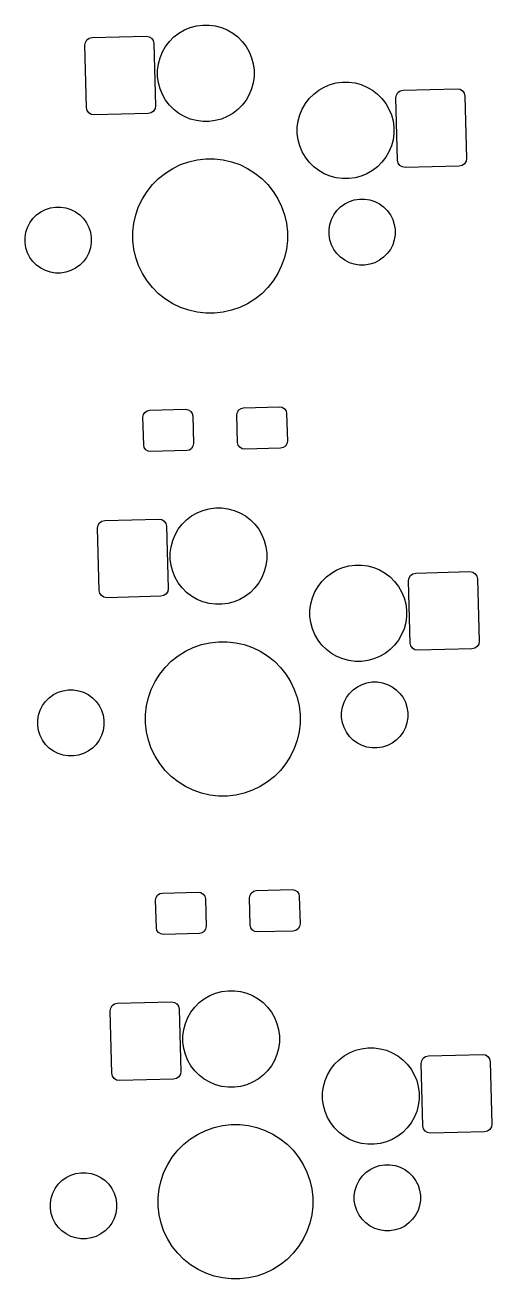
# Model space of a CAD drawing. Extents: x -173 to 103, y -39 to 59.
# Drawn here: x -132.41 to -115.52, y 7.77 to 53.2 of the extents above; entities that cross this region are included whole.
import ezdxf

# ---------------------------------------------------------------- set-up
doc = ezdxf.new("R2010")
doc.units = 0
doc.layers.add('BLACK', color=7, linetype='CONTINUOUS')

msp = doc.modelspace()

# ---------------------------------------------------------------- linework, layer by layer
at = {"layer": 'BLACK', "linetype": 'CONTINUOUS'}
for p, q in [((-126.428604, 53.112357), (-126.207493, 53.171603)), ((-126.207493, 53.171603), (-125.98054, 53.201482)), ((-125.98054, 53.201482), (-125.75163, 53.201482)), ((-125.75163, 53.201482), (-125.524677, 53.171603)), ((-125.524677, 53.171603), (-125.303566, 53.112357)), ((-130.169595, 52.6634), (-130.083009, 52.724593)), ((-130.083009, 52.724593), (-129.979595, 52.747992)), ((-129.979595, 52.747992), (-128.023745, 52.799209)), ((-128.023745, 52.799209), (-127.919249, 52.781253)), ((-127.919249, 52.781253), (-127.829579, 52.724675)), ((-127.829579, 52.724675), (-127.768386, 52.638089)), ((-127.181805, 52.609084), (-127.01994, 52.770949)), ((-127.01994, 52.770949), (-126.838333, 52.910301)), ((-126.838333, 52.910301), (-126.64009, 53.024756)), ((-126.64009, 53.024756), (-126.428604, 53.112357)), ((-125.303566, 53.112357), (-125.09208, 53.024756)), ((-125.09208, 53.024756), (-124.893837, 52.910301)), ((-124.893837, 52.910301), (-124.71223, 52.770949)), ((-124.71223, 52.770949), (-124.550365, 52.609084)), ((-130.244129, 52.469234), (-130.226173, 52.57373)), ((-130.185059, 50.213486), (-130.244129, 52.469234)), ((-130.226173, 52.57373), (-130.169595, 52.6634)), ((-127.768386, 52.638089), (-127.744987, 52.534676)), ((-127.744987, 52.534676), (-127.685917, 50.278928)), ((-127.435612, 52.229234), (-127.321157, 52.427477)), ((-127.321157, 52.427477), (-127.181805, 52.609084)), ((-124.550365, 52.609084), (-124.411013, 52.427477)), ((-124.411013, 52.427477), (-124.296558, 52.229234)), ((-127.612338, 51.569684), (-127.582459, 51.796637)), ((-127.582459, 51.796637), (-127.523213, 52.017748)), ((-127.523213, 52.017748), (-127.435612, 52.229234)), ((-124.296558, 52.229234), (-124.208957, 52.017748)), ((-124.208957, 52.017748), (-124.149711, 51.796637)), ((-124.149711, 51.796637), (-124.119832, 51.569684)), ((-127.612338, 51.340774), (-127.612338, 51.569684)), ((-127.582459, 51.113821), (-127.612338, 51.340774)), ((-124.119832, 51.340774), (-124.149711, 51.113821)), ((-124.119832, 51.569684), (-124.119832, 51.340774)), ((-127.523213, 50.89271), (-127.582459, 51.113821)), ((-127.435612, 50.681224), (-127.523213, 50.89271)), ((-124.208957, 50.89271), (-124.296558, 50.681224)), ((-124.149711, 51.113821), (-124.208957, 50.89271)), ((-121.782457, 50.84194), (-121.584214, 50.956395)), ((-121.584214, 50.956395), (-121.372728, 51.043996)), ((-121.372728, 51.043996), (-121.151617, 51.103242)), ((-121.151617, 51.103242), (-120.924664, 51.133121)), ((-120.924664, 51.133121), (-120.695754, 51.133121)), ((-120.695754, 51.133121), (-120.468801, 51.103242)), ((-120.468801, 51.103242), (-120.24769, 51.043996)), ((-120.24769, 51.043996), (-120.036204, 50.956395)), ((-120.036204, 50.956395), (-119.837961, 50.84194)), ((-118.725843, 50.841927), (-116.769993, 50.893144)), ((-116.769993, 50.893144), (-116.665497, 50.875188)), ((-127.321157, 50.482981), (-127.435612, 50.681224)), ((-127.181805, 50.301374), (-127.321157, 50.482981)), ((-124.411013, 50.482981), (-124.550365, 50.301374)), ((-124.296558, 50.681224), (-124.411013, 50.482981)), ((-122.265281, 50.359116), (-122.125929, 50.540723)), ((-122.125929, 50.540723), (-121.964064, 50.702588)), ((-121.964064, 50.702588), (-121.782457, 50.84194)), ((-119.837961, 50.84194), (-119.656354, 50.702588)), ((-119.656354, 50.702588), (-119.494489, 50.540723)), ((-119.494489, 50.540723), (-119.355137, 50.359116)), ((-118.990377, 50.563169), (-118.972421, 50.667665)), ((-118.931307, 48.307421), (-118.990377, 50.563169)), ((-118.972421, 50.667665), (-118.915843, 50.757335)), ((-118.915843, 50.757335), (-118.829257, 50.818528)), ((-118.829257, 50.818528), (-118.725843, 50.841927)), ((-116.665497, 50.875188), (-116.575827, 50.81861)), ((-116.575827, 50.81861), (-116.514634, 50.732024)), ((-116.514634, 50.732024), (-116.491235, 50.628611)), ((-116.491235, 50.628611), (-116.432165, 48.372863)), ((-130.16166, 50.110073), (-130.185059, 50.213486)), ((-130.100467, 50.023487), (-130.16166, 50.110073)), ((-130.010797, 49.966909), (-130.100467, 50.023487)), ((-127.950451, 50.00017), (-129.906301, 49.948953)), ((-127.847037, 50.023569), (-127.950451, 50.00017)), ((-127.760451, 50.084762), (-127.847037, 50.023569)), ((-127.703873, 50.174432), (-127.760451, 50.084762)), ((-127.685917, 50.278928), (-127.703873, 50.174432)), ((-127.01994, 50.139509), (-127.181805, 50.301374)), ((-126.838333, 50.000157), (-127.01994, 50.139509)), ((-126.64009, 49.885702), (-126.838333, 50.000157)), ((-124.893837, 50.000157), (-125.09208, 49.885702)), ((-124.71223, 50.139509), (-124.893837, 50.000157)), ((-124.550365, 50.301374), (-124.71223, 50.139509)), ((-122.467337, 49.949387), (-122.379736, 50.160873)), ((-122.379736, 50.160873), (-122.265281, 50.359116)), ((-119.355137, 50.359116), (-119.240682, 50.160873)), ((-119.240682, 50.160873), (-119.153081, 49.949387)), ((-129.906301, 49.948953), (-130.010797, 49.966909)), ((-126.428604, 49.798101), (-126.64009, 49.885702)), ((-126.207493, 49.738855), (-126.428604, 49.798101)), ((-125.98054, 49.708976), (-126.207493, 49.738855)), ((-125.75163, 49.708976), (-125.98054, 49.708976)), ((-125.524677, 49.738855), (-125.75163, 49.708976)), ((-125.303566, 49.798101), (-125.524677, 49.738855)), ((-125.09208, 49.885702), (-125.303566, 49.798101)), ((-122.556462, 49.501323), (-122.526583, 49.728276)), ((-122.526583, 49.728276), (-122.467337, 49.949387)), ((-119.153081, 49.949387), (-119.093835, 49.728276)), ((-119.093835, 49.728276), (-119.063956, 49.501323)), ((-122.556462, 49.272413), (-122.556462, 49.501323)), ((-122.526583, 49.04546), (-122.556462, 49.272413)), ((-119.063956, 49.272413), (-119.093835, 49.04546)), ((-119.063956, 49.501323), (-119.063956, 49.272413)), ((-122.467337, 48.824349), (-122.526583, 49.04546)), ((-122.379736, 48.612863), (-122.467337, 48.824349)), ((-122.265281, 48.41462), (-122.379736, 48.612863)), ((-119.240682, 48.612863), (-119.355137, 48.41462)), ((-119.153081, 48.824349), (-119.240682, 48.612863)), ((-119.093835, 49.04546), (-119.153081, 48.824349)), ((-126.783155, 48.144114), (-126.48678, 48.24782)), ((-126.48678, 48.24782), (-126.180658, 48.31769)), ((-126.180658, 48.31769), (-125.868638, 48.352846)), ((-125.868638, 48.352846), (-125.554644, 48.352846)), ((-125.554644, 48.352846), (-125.242624, 48.31769)), ((-125.242624, 48.31769), (-124.936502, 48.24782)), ((-124.936502, 48.24782), (-124.640127, 48.144114)), ((-122.125929, 48.233013), (-122.265281, 48.41462)), ((-121.964064, 48.071148), (-122.125929, 48.233013)), ((-119.494489, 48.233013), (-119.656354, 48.071148)), ((-119.355137, 48.41462), (-119.494489, 48.233013)), ((-118.907908, 48.204008), (-118.931307, 48.307421)), ((-118.846715, 48.117422), (-118.907908, 48.204008)), ((-116.506699, 48.178697), (-116.593285, 48.117504)), ((-116.450121, 48.268367), (-116.506699, 48.178697)), ((-116.432165, 48.372863), (-116.450121, 48.268367)), ((-127.577411, 47.645049), (-127.331921, 47.840821)), ((-127.331921, 47.840821), (-127.066054, 48.007877)), ((-127.066054, 48.007877), (-126.783155, 48.144114)), ((-124.640127, 48.144114), (-124.357228, 48.007877)), ((-124.357228, 48.007877), (-124.091361, 47.840821)), ((-124.091361, 47.840821), (-123.845871, 47.645049)), ((-121.782457, 47.931796), (-121.964064, 48.071148)), ((-121.584214, 47.817341), (-121.782457, 47.931796)), ((-121.372728, 47.72974), (-121.584214, 47.817341)), ((-121.151617, 47.670494), (-121.372728, 47.72974)), ((-120.24769, 47.72974), (-120.468801, 47.670494)), ((-120.036204, 47.817341), (-120.24769, 47.72974)), ((-119.837961, 47.931796), (-120.036204, 47.817341)), ((-119.656354, 48.071148), (-119.837961, 47.931796)), ((-118.757045, 48.060844), (-118.846715, 48.117422)), ((-118.652549, 48.042888), (-118.757045, 48.060844)), ((-116.696699, 48.094105), (-118.652549, 48.042888)), ((-116.593285, 48.117504), (-116.696699, 48.094105)), ((-127.995211, 47.177531), (-127.799439, 47.423021)), ((-127.799439, 47.423021), (-127.577411, 47.645049)), ((-123.845871, 47.645049), (-123.623843, 47.423021)), ((-123.623843, 47.423021), (-123.428071, 47.177531)), ((-120.924664, 47.640615), (-121.151617, 47.670494)), ((-120.695754, 47.640615), (-120.924664, 47.640615)), ((-120.468801, 47.670494), (-120.695754, 47.640615)), ((-128.298504, 46.628765), (-128.162267, 46.911664)), ((-128.162267, 46.911664), (-127.995211, 47.177531)), ((-123.428071, 47.177531), (-123.261015, 46.911664)), ((-123.261015, 46.911664), (-123.124778, 46.628765)), ((-120.840524, 46.724392), (-120.672746, 46.809879)), ((-120.672746, 46.809879), (-120.49366, 46.868068)), ((-120.49366, 46.868068), (-120.307677, 46.897525)), ((-120.307677, 46.897525), (-120.119375, 46.897525)), ((-120.119375, 46.897525), (-119.933392, 46.868068)), ((-119.933392, 46.868068), (-119.754306, 46.809879)), ((-119.754306, 46.809879), (-119.586528, 46.724392)), ((-131.989094, 46.325765), (-131.836754, 46.436446)), ((-131.836754, 46.436446), (-131.668976, 46.521933)), ((-131.668976, 46.521933), (-131.48989, 46.580122)), ((-131.48989, 46.580122), (-131.303907, 46.609579)), ((-131.303907, 46.609579), (-131.115605, 46.609579)), ((-131.115605, 46.609579), (-130.929622, 46.580122)), ((-130.929622, 46.580122), (-130.750536, 46.521933)), ((-130.750536, 46.521933), (-130.582758, 46.436446)), ((-130.582758, 46.436446), (-130.430418, 46.325765)), ((-128.40221, 46.33239), (-128.298504, 46.628765)), ((-123.124778, 46.628765), (-123.021072, 46.33239)), ((-121.236694, 46.328222), (-121.126013, 46.480562)), ((-121.126013, 46.480562), (-120.992864, 46.613711)), ((-120.992864, 46.613711), (-120.840524, 46.724392)), ((-119.586528, 46.724392), (-119.434188, 46.613711)), ((-119.434188, 46.613711), (-119.301039, 46.480562)), ((-119.301039, 46.480562), (-119.190358, 46.328222)), ((-132.318411, 45.872498), (-132.232924, 46.040276)), ((-132.232924, 46.040276), (-132.122243, 46.192616)), ((-132.122243, 46.192616), (-131.989094, 46.325765)), ((-130.430418, 46.325765), (-130.297269, 46.192616)), ((-130.297269, 46.192616), (-130.186588, 46.040276)), ((-130.186588, 46.040276), (-130.101101, 45.872498)), ((-128.507236, 45.714248), (-128.47208, 46.026268)), ((-128.47208, 46.026268), (-128.40221, 46.33239)), ((-123.021072, 46.33239), (-122.951202, 46.026268)), ((-122.951202, 46.026268), (-122.916046, 45.714248)), ((-121.409827, 45.795375), (-121.38037, 45.981358)), ((-121.38037, 45.981358), (-121.322181, 46.160444)), ((-121.322181, 46.160444), (-121.236694, 46.328222)), ((-119.190358, 46.328222), (-119.104871, 46.160444)), ((-119.104871, 46.160444), (-119.046682, 45.981358)), ((-119.046682, 45.981358), (-119.017225, 45.795375)), ((-132.406057, 45.507429), (-132.3766, 45.693412)), ((-132.406057, 45.319127), (-132.406057, 45.507429)), ((-132.3766, 45.693412), (-132.318411, 45.872498)), ((-130.101101, 45.872498), (-130.042912, 45.693412)), ((-130.042912, 45.693412), (-130.013455, 45.507429)), ((-130.013455, 45.507429), (-130.013455, 45.319127)), ((-128.507236, 45.400254), (-128.507236, 45.714248)), ((-122.916046, 45.714248), (-122.916046, 45.400254)), ((-121.409827, 45.607073), (-121.409827, 45.795375)), ((-121.38037, 45.42109), (-121.409827, 45.607073)), ((-119.017225, 45.607073), (-119.046682, 45.42109)), ((-119.017225, 45.795375), (-119.017225, 45.607073)), ((-132.3766, 45.133144), (-132.406057, 45.319127)), ((-132.318411, 44.954058), (-132.3766, 45.133144)), ((-130.042912, 45.133144), (-130.101101, 44.954058)), ((-130.013455, 45.319127), (-130.042912, 45.133144)), ((-128.47208, 45.088234), (-128.507236, 45.400254)), ((-128.40221, 44.782112), (-128.47208, 45.088234)), ((-122.951202, 45.088234), (-123.021072, 44.782112)), ((-122.916046, 45.400254), (-122.951202, 45.088234)), ((-121.322181, 45.242004), (-121.38037, 45.42109)), ((-121.236694, 45.074226), (-121.322181, 45.242004)), ((-121.126013, 44.921886), (-121.236694, 45.074226)), ((-119.190358, 45.074226), (-119.301039, 44.921886)), ((-119.104871, 45.242004), (-119.190358, 45.074226)), ((-119.046682, 45.42109), (-119.104871, 45.242004)), ((-132.232924, 44.78628), (-132.318411, 44.954058)), ((-132.122243, 44.63394), (-132.232924, 44.78628)), ((-131.989094, 44.500791), (-132.122243, 44.63394)), ((-130.297269, 44.63394), (-130.430418, 44.500791)), ((-130.186588, 44.78628), (-130.297269, 44.63394)), ((-130.101101, 44.954058), (-130.186588, 44.78628)), ((-128.298504, 44.485737), (-128.40221, 44.782112)), ((-123.021072, 44.782112), (-123.124778, 44.485737)), ((-120.992864, 44.788737), (-121.126013, 44.921886)), ((-120.840524, 44.678056), (-120.992864, 44.788737)), ((-120.672746, 44.592569), (-120.840524, 44.678056)), ((-120.49366, 44.53438), (-120.672746, 44.592569)), ((-120.307677, 44.504923), (-120.49366, 44.53438)), ((-119.933392, 44.53438), (-120.119375, 44.504923)), ((-119.754306, 44.592569), (-119.933392, 44.53438)), ((-119.586528, 44.678056), (-119.754306, 44.592569)), ((-119.434188, 44.788737), (-119.586528, 44.678056)), ((-119.301039, 44.921886), (-119.434188, 44.788737)), ((-131.836754, 44.39011), (-131.989094, 44.500791)), ((-131.668976, 44.304623), (-131.836754, 44.39011)), ((-131.48989, 44.246434), (-131.668976, 44.304623)), ((-131.303907, 44.216977), (-131.48989, 44.246434)), ((-131.115605, 44.216977), (-131.303907, 44.216977)), ((-130.929622, 44.246434), (-131.115605, 44.216977)), ((-130.750536, 44.304623), (-130.929622, 44.246434)), ((-130.582758, 44.39011), (-130.750536, 44.304623)), ((-130.430418, 44.500791), (-130.582758, 44.39011)), ((-128.162267, 44.202838), (-128.298504, 44.485737)), ((-127.995211, 43.936971), (-128.162267, 44.202838)), ((-123.261015, 44.202838), (-123.428071, 43.936971)), ((-123.124778, 44.485737), (-123.261015, 44.202838)), ((-120.119375, 44.504923), (-120.307677, 44.504923)), ((-127.799439, 43.691481), (-127.995211, 43.936971)), ((-127.577411, 43.469453), (-127.799439, 43.691481)), ((-123.623843, 43.691481), (-123.845871, 43.469453)), ((-123.428071, 43.936971), (-123.623843, 43.691481)), ((-127.331921, 43.273681), (-127.577411, 43.469453)), ((-127.066054, 43.106625), (-127.331921, 43.273681)), ((-124.091361, 43.273681), (-124.357228, 43.106625)), ((-123.845871, 43.469453), (-124.091361, 43.273681)), ((-126.783155, 42.970388), (-127.066054, 43.106625)), ((-126.48678, 42.866682), (-126.783155, 42.970388)), ((-126.180658, 42.796812), (-126.48678, 42.866682)), ((-125.868638, 42.761656), (-126.180658, 42.796812)), ((-125.554644, 42.761656), (-125.868638, 42.761656)), ((-125.242624, 42.796812), (-125.554644, 42.761656)), ((-124.936502, 42.866682), (-125.242624, 42.796812)), ((-124.640127, 42.970388), (-124.936502, 42.866682)), ((-124.357228, 43.106625), (-124.640127, 42.970388)), ((-128.14058, 38.991418), (-128.124061, 39.087555)), ((-128.124061, 39.087555), (-128.07201, 39.170052)), ((-128.07201, 39.170052), (-127.99235, 39.226349)), ((-127.99235, 39.226349), (-127.89721, 39.247877)), ((-127.89721, 39.247877), (-126.597655, 39.281907)), ((-126.597655, 39.281907), (-126.501519, 39.265388)), ((-126.501519, 39.265388), (-126.419022, 39.213337)), ((-126.419022, 39.213337), (-126.362725, 39.133677)), ((-126.362725, 39.133677), (-126.341197, 39.038537)), ((-124.741746, 39.08042), (-124.725227, 39.176557)), ((-124.715569, 38.080763), (-124.741746, 39.08042)), ((-124.725227, 39.176557), (-124.673176, 39.259054)), ((-124.673176, 39.259054), (-124.593516, 39.315351)), ((-124.593516, 39.315351), (-124.498376, 39.336879)), ((-124.498376, 39.336879), (-123.198821, 39.370909)), ((-123.198821, 39.370909), (-123.102685, 39.35439)), ((-123.102685, 39.35439), (-123.020188, 39.302339)), ((-123.020188, 39.302339), (-122.963891, 39.222679)), ((-122.963891, 39.222679), (-122.942363, 39.127539)), ((-122.942363, 39.127539), (-122.916186, 38.127882)), ((-128.114403, 37.991761), (-128.14058, 38.991418)), ((-126.341197, 39.038537), (-126.31502, 38.03888)), ((-128.092875, 37.896621), (-128.114403, 37.991761)), ((-128.036578, 37.816961), (-128.092875, 37.896621)), ((-127.954081, 37.76491), (-128.036578, 37.816961)), ((-127.857945, 37.748391), (-127.954081, 37.76491)), ((-126.55839, 37.782421), (-127.857945, 37.748391)), ((-126.46325, 37.803949), (-126.55839, 37.782421)), ((-126.38359, 37.860246), (-126.46325, 37.803949)), ((-126.331539, 37.942743), (-126.38359, 37.860246)), ((-126.31502, 38.03888), (-126.331539, 37.942743)), ((-124.694041, 37.985623), (-124.715569, 38.080763)), ((-124.637744, 37.905963), (-124.694041, 37.985623)), ((-124.555247, 37.853912), (-124.637744, 37.905963)), ((-124.459111, 37.837393), (-124.555247, 37.853912)), ((-123.159556, 37.871423), (-124.459111, 37.837393)), ((-123.064416, 37.892951), (-123.159556, 37.871423)), ((-122.984756, 37.949248), (-123.064416, 37.892951)), ((-122.932705, 38.031745), (-122.984756, 37.949248)), ((-122.916186, 38.127882), (-122.932705, 38.031745)), ((-126.380236, 35.416297), (-126.181993, 35.530752)), ((-126.181993, 35.530752), (-125.970507, 35.618353)), ((-125.970507, 35.618353), (-125.749396, 35.677599)), ((-125.749396, 35.677599), (-125.522443, 35.707478)), ((-125.522443, 35.707478), (-125.293533, 35.707478)), ((-125.293533, 35.707478), (-125.06658, 35.677599)), ((-125.06658, 35.677599), (-124.845469, 35.618353)), ((-124.845469, 35.618353), (-124.633983, 35.530752)), ((-124.633983, 35.530752), (-124.43574, 35.416297)), ((-129.786032, 34.97523), (-129.768076, 35.079726)), ((-129.768076, 35.079726), (-129.711498, 35.169396)), ((-129.711498, 35.169396), (-129.624912, 35.230589)), ((-129.624912, 35.230589), (-129.521498, 35.253988)), ((-129.521498, 35.253988), (-127.565648, 35.305205)), ((-127.565648, 35.305205), (-127.461152, 35.287249)), ((-127.461152, 35.287249), (-127.371482, 35.230671)), ((-127.371482, 35.230671), (-127.310289, 35.144085)), ((-127.310289, 35.144085), (-127.28689, 35.040672)), ((-127.28689, 35.040672), (-127.22782, 32.784924)), ((-126.86306, 34.933473), (-126.723708, 35.11508)), ((-126.723708, 35.11508), (-126.561843, 35.276945)), ((-126.561843, 35.276945), (-126.380236, 35.416297)), ((-124.43574, 35.416297), (-124.254133, 35.276945)), ((-124.254133, 35.276945), (-124.092268, 35.11508)), ((-124.092268, 35.11508), (-123.952916, 34.933473)), ((-129.726962, 32.719482), (-129.786032, 34.97523)), ((-127.065116, 34.523744), (-126.977515, 34.73523)), ((-126.977515, 34.73523), (-126.86306, 34.933473)), ((-123.952916, 34.933473), (-123.838461, 34.73523)), ((-123.838461, 34.73523), (-123.75086, 34.523744)), ((-127.154241, 34.07568), (-127.124362, 34.302633)), ((-127.154241, 33.84677), (-127.154241, 34.07568)), ((-127.124362, 34.302633), (-127.065116, 34.523744)), ((-123.75086, 34.523744), (-123.691614, 34.302633)), ((-123.691614, 34.302633), (-123.661735, 34.07568)), ((-123.661735, 34.07568), (-123.661735, 33.84677)), ((-127.124362, 33.619817), (-127.154241, 33.84677)), ((-127.065116, 33.398706), (-127.124362, 33.619817)), ((-123.691614, 33.619817), (-123.75086, 33.398706)), ((-123.661735, 33.84677), (-123.691614, 33.619817)), ((-120.69352, 33.609238), (-120.466567, 33.639117)), ((-120.466567, 33.639117), (-120.237657, 33.639117)), ((-120.237657, 33.639117), (-120.010704, 33.609238)), ((-126.977515, 33.18722), (-127.065116, 33.398706)), ((-126.86306, 32.988977), (-126.977515, 33.18722)), ((-123.838461, 33.18722), (-123.952916, 32.988977)), ((-123.75086, 33.398706), (-123.838461, 33.18722)), ((-121.667832, 33.046719), (-121.505967, 33.208584)), ((-121.505967, 33.208584), (-121.32436, 33.347936)), ((-121.32436, 33.347936), (-121.126117, 33.462391)), ((-121.126117, 33.462391), (-120.914631, 33.549992)), ((-120.914631, 33.549992), (-120.69352, 33.609238)), ((-120.010704, 33.609238), (-119.789593, 33.549992)), ((-119.789593, 33.549992), (-119.578107, 33.462391)), ((-119.578107, 33.462391), (-119.379864, 33.347936)), ((-119.379864, 33.347936), (-119.198257, 33.208584)), ((-119.198257, 33.208584), (-119.036392, 33.046719)), ((-118.53228, 33.069165), (-118.514324, 33.173661)), ((-118.514324, 33.173661), (-118.457746, 33.263331)), ((-118.457746, 33.263331), (-118.37116, 33.324524)), ((-118.37116, 33.324524), (-118.267746, 33.347923)), ((-118.267746, 33.347923), (-116.311896, 33.39914)), ((-116.311896, 33.39914), (-116.2074, 33.381184)), ((-116.2074, 33.381184), (-116.11773, 33.324606)), ((-116.11773, 33.324606), (-116.056537, 33.23802)), ((-116.056537, 33.23802), (-116.033138, 33.134607)), ((-129.703563, 32.616069), (-129.726962, 32.719482)), ((-127.22782, 32.784924), (-127.245776, 32.680428)), ((-126.723708, 32.80737), (-126.86306, 32.988977)), ((-126.561843, 32.645505), (-126.723708, 32.80737)), ((-124.092268, 32.80737), (-124.254133, 32.645505)), ((-123.952916, 32.988977), (-124.092268, 32.80737)), ((-121.921639, 32.666869), (-121.807184, 32.865112)), ((-121.807184, 32.865112), (-121.667832, 33.046719)), ((-119.036392, 33.046719), (-118.89704, 32.865112)), ((-118.89704, 32.865112), (-118.782585, 32.666869)), ((-118.47321, 30.813417), (-118.53228, 33.069165)), ((-116.033138, 33.134607), (-115.974068, 30.878859)), ((-129.64237, 32.529483), (-129.703563, 32.616069)), ((-129.5527, 32.472905), (-129.64237, 32.529483)), ((-129.448204, 32.454949), (-129.5527, 32.472905)), ((-127.492354, 32.506166), (-129.448204, 32.454949)), ((-127.38894, 32.529565), (-127.492354, 32.506166)), ((-127.302354, 32.590758), (-127.38894, 32.529565)), ((-127.245776, 32.680428), (-127.302354, 32.590758)), ((-126.380236, 32.506153), (-126.561843, 32.645505)), ((-126.181993, 32.391698), (-126.380236, 32.506153)), ((-125.970507, 32.304097), (-126.181993, 32.391698)), ((-125.749396, 32.244851), (-125.970507, 32.304097)), ((-124.845469, 32.304097), (-125.06658, 32.244851)), ((-124.633983, 32.391698), (-124.845469, 32.304097)), ((-124.43574, 32.506153), (-124.633983, 32.391698)), ((-124.254133, 32.645505), (-124.43574, 32.506153)), ((-122.068486, 32.234272), (-122.00924, 32.455383)), ((-122.00924, 32.455383), (-121.921639, 32.666869)), ((-118.782585, 32.666869), (-118.694984, 32.455383)), ((-118.694984, 32.455383), (-118.635738, 32.234272)), ((-125.522443, 32.214972), (-125.749396, 32.244851)), ((-125.293533, 32.214972), (-125.522443, 32.214972)), ((-125.06658, 32.244851), (-125.293533, 32.214972)), ((-122.098365, 32.007319), (-122.068486, 32.234272)), ((-122.098365, 31.778409), (-122.098365, 32.007319)), ((-118.635738, 32.234272), (-118.605859, 32.007319)), ((-118.605859, 32.007319), (-118.605859, 31.778409)), ((-122.068486, 31.551456), (-122.098365, 31.778409)), ((-122.00924, 31.330345), (-122.068486, 31.551456)), ((-118.635738, 31.551456), (-118.694984, 31.330345)), ((-118.605859, 31.778409), (-118.635738, 31.551456)), ((-121.921639, 31.118859), (-122.00924, 31.330345)), ((-121.807184, 30.920616), (-121.921639, 31.118859)), ((-121.667832, 30.739009), (-121.807184, 30.920616)), ((-118.89704, 30.920616), (-119.036392, 30.739009)), ((-118.782585, 31.118859), (-118.89704, 30.920616)), ((-118.694984, 31.330345), (-118.782585, 31.118859)), ((-126.873824, 30.346817), (-126.607957, 30.513873)), ((-126.607957, 30.513873), (-126.325058, 30.65011)), ((-126.325058, 30.65011), (-126.028683, 30.753816)), ((-126.028683, 30.753816), (-125.722561, 30.823686)), ((-125.722561, 30.823686), (-125.410541, 30.858842)), ((-125.410541, 30.858842), (-125.096547, 30.858842)), ((-125.096547, 30.858842), (-124.784527, 30.823686)), ((-124.784527, 30.823686), (-124.478405, 30.753816)), ((-124.478405, 30.753816), (-124.18203, 30.65011)), ((-124.18203, 30.65011), (-123.899131, 30.513873)), ((-123.899131, 30.513873), (-123.633264, 30.346817)), ((-121.505967, 30.577144), (-121.667832, 30.739009)), ((-121.32436, 30.437792), (-121.505967, 30.577144)), ((-121.126117, 30.323337), (-121.32436, 30.437792)), ((-119.379864, 30.437792), (-119.578107, 30.323337)), ((-119.198257, 30.577144), (-119.379864, 30.437792)), ((-119.036392, 30.739009), (-119.198257, 30.577144)), ((-118.449811, 30.710004), (-118.47321, 30.813417)), ((-118.388618, 30.623418), (-118.449811, 30.710004)), ((-118.298948, 30.56684), (-118.388618, 30.623418)), ((-118.194452, 30.548884), (-118.298948, 30.56684)), ((-116.238602, 30.600101), (-118.194452, 30.548884)), ((-116.135188, 30.6235), (-116.238602, 30.600101)), ((-116.048602, 30.684693), (-116.135188, 30.6235)), ((-115.992024, 30.774363), (-116.048602, 30.684693)), ((-115.974068, 30.878859), (-115.992024, 30.774363)), ((-127.341342, 29.929017), (-127.119314, 30.151045)), ((-127.119314, 30.151045), (-126.873824, 30.346817)), ((-123.633264, 30.346817), (-123.387774, 30.151045)), ((-123.387774, 30.151045), (-123.165746, 29.929017)), ((-120.914631, 30.235736), (-121.126117, 30.323337)), ((-120.69352, 30.17649), (-120.914631, 30.235736)), ((-120.466567, 30.146611), (-120.69352, 30.17649)), ((-120.237657, 30.146611), (-120.466567, 30.146611)), ((-120.010704, 30.17649), (-120.237657, 30.146611)), ((-119.789593, 30.235736), (-120.010704, 30.17649)), ((-119.578107, 30.323337), (-119.789593, 30.235736)), ((-127.70417, 29.41766), (-127.537114, 29.683527)), ((-127.537114, 29.683527), (-127.341342, 29.929017)), ((-123.165746, 29.929017), (-122.969974, 29.683527)), ((-122.969974, 29.683527), (-122.802918, 29.41766)), ((-131.210879, 29.027929), (-131.031793, 29.086118)), ((-131.031793, 29.086118), (-130.84581, 29.115575)), ((-130.84581, 29.115575), (-130.657508, 29.115575)), ((-130.657508, 29.115575), (-130.471525, 29.086118)), ((-130.471525, 29.086118), (-130.292439, 29.027929)), ((-127.944113, 28.838386), (-127.840407, 29.134761)), ((-127.840407, 29.134761), (-127.70417, 29.41766)), ((-122.802918, 29.41766), (-122.666681, 29.134761)), ((-122.666681, 29.134761), (-122.562975, 28.838386)), ((-120.667916, 28.986558), (-120.534767, 29.119707)), ((-120.534767, 29.119707), (-120.382427, 29.230388)), ((-120.382427, 29.230388), (-120.214649, 29.315875)), ((-120.214649, 29.315875), (-120.035563, 29.374064)), ((-120.035563, 29.374064), (-119.84958, 29.403521)), ((-119.84958, 29.403521), (-119.661278, 29.403521)), ((-119.661278, 29.403521), (-119.475295, 29.374064)), ((-119.475295, 29.374064), (-119.296209, 29.315875)), ((-119.296209, 29.315875), (-119.128431, 29.230388)), ((-119.128431, 29.230388), (-118.976091, 29.119707)), ((-118.976091, 29.119707), (-118.842942, 28.986558)), ((-131.774827, 28.546272), (-131.664146, 28.698612)), ((-131.664146, 28.698612), (-131.530997, 28.831761)), ((-131.530997, 28.831761), (-131.378657, 28.942442)), ((-131.378657, 28.942442), (-131.210879, 29.027929)), ((-130.292439, 29.027929), (-130.124661, 28.942442)), ((-130.124661, 28.942442), (-129.972321, 28.831761)), ((-129.972321, 28.831761), (-129.839172, 28.698612)), ((-129.839172, 28.698612), (-129.728491, 28.546272)), ((-128.013983, 28.532264), (-127.944113, 28.838386)), ((-122.562975, 28.838386), (-122.493105, 28.532264)), ((-120.922273, 28.487354), (-120.864084, 28.66644)), ((-120.864084, 28.66644), (-120.778597, 28.834218)), ((-120.778597, 28.834218), (-120.667916, 28.986558)), ((-118.842942, 28.986558), (-118.732261, 28.834218)), ((-118.732261, 28.834218), (-118.646774, 28.66644)), ((-118.646774, 28.66644), (-118.588585, 28.487354)), ((-131.94796, 28.013425), (-131.918503, 28.199408)), ((-131.918503, 28.199408), (-131.860314, 28.378494)), ((-131.860314, 28.378494), (-131.774827, 28.546272)), ((-129.728491, 28.546272), (-129.643004, 28.378494)), ((-129.643004, 28.378494), (-129.584815, 28.199408)), ((-129.584815, 28.199408), (-129.555358, 28.013425)), ((-128.049139, 28.220244), (-128.013983, 28.532264)), ((-128.049139, 27.90625), (-128.049139, 28.220244)), ((-122.493105, 28.532264), (-122.457949, 28.220244)), ((-122.457949, 28.220244), (-122.457949, 27.90625)), ((-120.95173, 28.301371), (-120.922273, 28.487354)), ((-120.95173, 28.113069), (-120.95173, 28.301371)), ((-118.588585, 28.487354), (-118.559128, 28.301371)), ((-118.559128, 28.301371), (-118.559128, 28.113069)), ((-131.94796, 27.825123), (-131.94796, 28.013425)), ((-131.918503, 27.63914), (-131.94796, 27.825123)), ((-129.555358, 27.825123), (-129.584815, 27.63914)), ((-129.555358, 28.013425), (-129.555358, 27.825123)), ((-128.013983, 27.59423), (-128.049139, 27.90625)), ((-122.457949, 27.90625), (-122.493105, 27.59423)), ((-120.922273, 27.927086), (-120.95173, 28.113069)), ((-120.864084, 27.748), (-120.922273, 27.927086)), ((-120.778597, 27.580222), (-120.864084, 27.748)), ((-118.646774, 27.748), (-118.732261, 27.580222)), ((-118.588585, 27.927086), (-118.646774, 27.748)), ((-118.559128, 28.113069), (-118.588585, 27.927086)), ((-131.860314, 27.460054), (-131.918503, 27.63914)), ((-131.774827, 27.292276), (-131.860314, 27.460054)), ((-131.664146, 27.139936), (-131.774827, 27.292276)), ((-129.728491, 27.292276), (-129.839172, 27.139936)), ((-129.643004, 27.460054), (-129.728491, 27.292276)), ((-129.584815, 27.63914), (-129.643004, 27.460054)), ((-127.944113, 27.288108), (-128.013983, 27.59423)), ((-127.840407, 26.991733), (-127.944113, 27.288108)), ((-122.562975, 27.288108), (-122.666681, 26.991733)), ((-122.493105, 27.59423), (-122.562975, 27.288108)), ((-120.667916, 27.427882), (-120.778597, 27.580222)), ((-120.534767, 27.294733), (-120.667916, 27.427882)), ((-120.382427, 27.184052), (-120.534767, 27.294733)), ((-118.976091, 27.294733), (-119.128431, 27.184052)), ((-118.842942, 27.427882), (-118.976091, 27.294733)), ((-118.732261, 27.580222), (-118.842942, 27.427882)), ((-131.530997, 27.006787), (-131.664146, 27.139936)), ((-131.378657, 26.896106), (-131.530997, 27.006787)), ((-131.210879, 26.810619), (-131.378657, 26.896106)), ((-131.031793, 26.75243), (-131.210879, 26.810619)), ((-130.292439, 26.810619), (-130.471525, 26.75243)), ((-130.124661, 26.896106), (-130.292439, 26.810619)), ((-129.972321, 27.006787), (-130.124661, 26.896106)), ((-129.839172, 27.139936), (-129.972321, 27.006787)), ((-127.70417, 26.708834), (-127.840407, 26.991733)), ((-122.666681, 26.991733), (-122.802918, 26.708834)), ((-120.214649, 27.098565), (-120.382427, 27.184052)), ((-120.035563, 27.040376), (-120.214649, 27.098565)), ((-119.84958, 27.010919), (-120.035563, 27.040376)), ((-119.661278, 27.010919), (-119.84958, 27.010919)), ((-119.475295, 27.040376), (-119.661278, 27.010919)), ((-119.296209, 27.098565), (-119.475295, 27.040376)), ((-119.128431, 27.184052), (-119.296209, 27.098565)), ((-130.84581, 26.722973), (-131.031793, 26.75243)), ((-130.657508, 26.722973), (-130.84581, 26.722973)), ((-130.471525, 26.75243), (-130.657508, 26.722973)), ((-127.537114, 26.442967), (-127.70417, 26.708834)), ((-127.341342, 26.197477), (-127.537114, 26.442967)), ((-122.969974, 26.442967), (-123.165746, 26.197477)), ((-122.802918, 26.708834), (-122.969974, 26.442967)), ((-127.119314, 25.975449), (-127.341342, 26.197477)), ((-126.873824, 25.779677), (-127.119314, 25.975449)), ((-123.387774, 25.975449), (-123.633264, 25.779677)), ((-123.165746, 26.197477), (-123.387774, 25.975449)), ((-126.607957, 25.612621), (-126.873824, 25.779677)), ((-126.325058, 25.476384), (-126.607957, 25.612621)), ((-126.028683, 25.372678), (-126.325058, 25.476384)), ((-124.18203, 25.476384), (-124.478405, 25.372678)), ((-123.899131, 25.612621), (-124.18203, 25.476384)), ((-123.633264, 25.779677), (-123.899131, 25.612621)), ((-125.722561, 25.302808), (-126.028683, 25.372678)), ((-125.410541, 25.267652), (-125.722561, 25.302808)), ((-125.096547, 25.267652), (-125.410541, 25.267652)), ((-124.784527, 25.302808), (-125.096547, 25.267652)), ((-124.478405, 25.372678), (-124.784527, 25.302808)), ((-124.215099, 21.76505), (-124.135439, 21.821347)), ((-124.135439, 21.821347), (-124.040299, 21.842875)), ((-124.040299, 21.842875), (-122.740744, 21.876905)), ((-122.740744, 21.876905), (-122.644608, 21.860386)), ((-122.644608, 21.860386), (-122.562111, 21.808335)), ((-122.562111, 21.808335), (-122.505814, 21.728675)), ((-127.682503, 21.497414), (-127.665984, 21.593551)), ((-127.656326, 20.497757), (-127.682503, 21.497414)), ((-127.665984, 21.593551), (-127.613933, 21.676048)), ((-127.613933, 21.676048), (-127.534273, 21.732345)), ((-127.534273, 21.732345), (-127.439133, 21.753873)), ((-127.439133, 21.753873), (-126.139578, 21.787903)), ((-126.139578, 21.787903), (-126.043442, 21.771384)), ((-126.043442, 21.771384), (-125.960945, 21.719333)), ((-125.960945, 21.719333), (-125.904648, 21.639673)), ((-125.904648, 21.639673), (-125.88312, 21.544533)), ((-125.88312, 21.544533), (-125.856943, 20.544876)), ((-124.283669, 21.586416), (-124.26715, 21.682553)), ((-124.257492, 20.586759), (-124.283669, 21.586416)), ((-124.26715, 21.682553), (-124.215099, 21.76505)), ((-122.505814, 21.728675), (-122.484286, 21.633535)), ((-122.484286, 21.633535), (-122.458109, 20.633878)), ((-127.634798, 20.402617), (-127.656326, 20.497757)), ((-125.873462, 20.448739), (-125.925513, 20.366242)), ((-125.856943, 20.544876), (-125.873462, 20.448739)), ((-124.235964, 20.491619), (-124.257492, 20.586759)), ((-124.179667, 20.411959), (-124.235964, 20.491619)), ((-122.526679, 20.455244), (-122.606339, 20.398947)), ((-122.474628, 20.537741), (-122.526679, 20.455244)), ((-122.458109, 20.633878), (-122.474628, 20.537741)), ((-127.578501, 20.322957), (-127.634798, 20.402617)), ((-127.496004, 20.270906), (-127.578501, 20.322957)), ((-127.399868, 20.254387), (-127.496004, 20.270906)), ((-126.100313, 20.288417), (-127.399868, 20.254387)), ((-126.005173, 20.309945), (-126.100313, 20.288417)), ((-125.925513, 20.366242), (-126.005173, 20.309945)), ((-124.09717, 20.359908), (-124.179667, 20.411959)), ((-124.001034, 20.343389), (-124.09717, 20.359908)), ((-122.701479, 20.377419), (-124.001034, 20.343389)), ((-122.606339, 20.398947), (-122.701479, 20.377419)), ((-125.512411, 18.12435), (-125.2913, 18.183596)), ((-125.2913, 18.183596), (-125.064347, 18.213475)), ((-125.064347, 18.213475), (-124.835437, 18.213475)), ((-124.835437, 18.213475), (-124.608484, 18.183596)), ((-124.608484, 18.183596), (-124.387373, 18.12435)), ((-129.253402, 17.675393), (-129.166816, 17.736586)), ((-129.166816, 17.736586), (-129.063402, 17.759985)), ((-129.063402, 17.759985), (-127.107552, 17.811202)), ((-127.107552, 17.811202), (-127.003056, 17.793246)), ((-127.003056, 17.793246), (-126.913386, 17.736668)), ((-126.913386, 17.736668), (-126.852193, 17.650082)), ((-126.265612, 17.621077), (-126.103747, 17.782942)), ((-126.103747, 17.782942), (-125.92214, 17.922294)), ((-125.92214, 17.922294), (-125.723897, 18.036749)), ((-125.723897, 18.036749), (-125.512411, 18.12435)), ((-124.387373, 18.12435), (-124.175887, 18.036749)), ((-124.175887, 18.036749), (-123.977644, 17.922294)), ((-123.977644, 17.922294), (-123.796037, 17.782942)), ((-123.796037, 17.782942), (-123.634172, 17.621077)), ((-129.327936, 17.481227), (-129.30998, 17.585723)), ((-129.268866, 15.225479), (-129.327936, 17.481227)), ((-129.30998, 17.585723), (-129.253402, 17.675393)), ((-126.852193, 17.650082), (-126.828794, 17.546669)), ((-126.828794, 17.546669), (-126.769724, 15.290921)), ((-126.519419, 17.241227), (-126.404964, 17.43947)), ((-126.404964, 17.43947), (-126.265612, 17.621077)), ((-123.634172, 17.621077), (-123.49482, 17.43947)), ((-123.49482, 17.43947), (-123.380365, 17.241227)), ((-126.696145, 16.581677), (-126.666266, 16.80863)), ((-126.666266, 16.80863), (-126.60702, 17.029741)), ((-126.60702, 17.029741), (-126.519419, 17.241227)), ((-123.380365, 17.241227), (-123.292764, 17.029741)), ((-123.292764, 17.029741), (-123.233518, 16.80863)), ((-123.233518, 16.80863), (-123.203639, 16.581677)), ((-126.696145, 16.352767), (-126.696145, 16.581677)), ((-123.203639, 16.581677), (-123.203639, 16.352767)), ((-126.666266, 16.125814), (-126.696145, 16.352767)), ((-126.60702, 15.904703), (-126.666266, 16.125814)), ((-126.519419, 15.693217), (-126.60702, 15.904703)), ((-123.292764, 15.904703), (-123.380365, 15.693217)), ((-123.233518, 16.125814), (-123.292764, 15.904703)), ((-123.203639, 16.352767), (-123.233518, 16.125814)), ((-120.866264, 15.853933), (-120.668021, 15.968388)), ((-120.668021, 15.968388), (-120.456535, 16.055989)), ((-120.456535, 16.055989), (-120.235424, 16.115235)), ((-120.235424, 16.115235), (-120.008471, 16.145114)), ((-120.008471, 16.145114), (-119.779561, 16.145114)), ((-119.779561, 16.145114), (-119.552608, 16.115235)), ((-119.552608, 16.115235), (-119.331497, 16.055989)), ((-119.331497, 16.055989), (-119.120011, 15.968388)), ((-119.120011, 15.968388), (-118.921768, 15.853933)), ((-117.80965, 15.85392), (-115.8538, 15.905137)), ((-115.8538, 15.905137), (-115.749304, 15.887181)), ((-126.404964, 15.494974), (-126.519419, 15.693217)), ((-126.265612, 15.313367), (-126.404964, 15.494974)), ((-123.49482, 15.494974), (-123.634172, 15.313367)), ((-123.380365, 15.693217), (-123.49482, 15.494974)), ((-121.349088, 15.371109), (-121.209736, 15.552716)), ((-121.209736, 15.552716), (-121.047871, 15.714581)), ((-121.047871, 15.714581), (-120.866264, 15.853933)), ((-118.921768, 15.853933), (-118.740161, 15.714581)), ((-118.740161, 15.714581), (-118.578296, 15.552716)), ((-118.578296, 15.552716), (-118.438944, 15.371109)), ((-118.074184, 15.575162), (-118.056228, 15.679658)), ((-118.015114, 13.319414), (-118.074184, 15.575162)), ((-118.056228, 15.679658), (-117.99965, 15.769328)), ((-117.99965, 15.769328), (-117.913064, 15.830521)), ((-117.913064, 15.830521), (-117.80965, 15.85392)), ((-115.749304, 15.887181), (-115.659634, 15.830603)), ((-115.659634, 15.830603), (-115.598441, 15.744017)), ((-115.598441, 15.744017), (-115.575042, 15.640604)), ((-115.575042, 15.640604), (-115.515972, 13.384856)), ((-129.245467, 15.122066), (-129.268866, 15.225479)), ((-129.184274, 15.03548), (-129.245467, 15.122066)), ((-129.094604, 14.978902), (-129.184274, 15.03548)), ((-127.034258, 15.012163), (-128.990108, 14.960946)), ((-126.930844, 15.035562), (-127.034258, 15.012163)), ((-126.844258, 15.096755), (-126.930844, 15.035562)), ((-126.78768, 15.186425), (-126.844258, 15.096755)), ((-126.769724, 15.290921), (-126.78768, 15.186425)), ((-126.103747, 15.151502), (-126.265612, 15.313367)), ((-125.92214, 15.01215), (-126.103747, 15.151502)), ((-125.723897, 14.897695), (-125.92214, 15.01215)), ((-123.977644, 15.01215), (-124.175887, 14.897695)), ((-123.796037, 15.151502), (-123.977644, 15.01215)), ((-123.634172, 15.313367), (-123.796037, 15.151502)), ((-121.551144, 14.96138), (-121.463543, 15.172866)), ((-121.463543, 15.172866), (-121.349088, 15.371109)), ((-118.438944, 15.371109), (-118.324489, 15.172866)), ((-118.324489, 15.172866), (-118.236888, 14.96138)), ((-128.990108, 14.960946), (-129.094604, 14.978902)), ((-125.512411, 14.810094), (-125.723897, 14.897695)), ((-125.2913, 14.750848), (-125.512411, 14.810094)), ((-125.064347, 14.720969), (-125.2913, 14.750848)), ((-124.835437, 14.720969), (-125.064347, 14.720969)), ((-124.608484, 14.750848), (-124.835437, 14.720969)), ((-124.387373, 14.810094), (-124.608484, 14.750848)), ((-124.175887, 14.897695), (-124.387373, 14.810094)), ((-121.640269, 14.513316), (-121.61039, 14.740269)), ((-121.61039, 14.740269), (-121.551144, 14.96138)), ((-118.236888, 14.96138), (-118.177642, 14.740269)), ((-118.177642, 14.740269), (-118.147763, 14.513316)), ((-121.640269, 14.284406), (-121.640269, 14.513316)), ((-121.61039, 14.057453), (-121.640269, 14.284406)), ((-118.147763, 14.284406), (-118.177642, 14.057453)), ((-118.147763, 14.513316), (-118.147763, 14.284406)), ((-121.551144, 13.836342), (-121.61039, 14.057453)), ((-121.463543, 13.624856), (-121.551144, 13.836342)), ((-118.236888, 13.836342), (-118.324489, 13.624856)), ((-118.177642, 14.057453), (-118.236888, 13.836342)), ((-125.866962, 13.156107), (-125.570587, 13.259813)), ((-125.570587, 13.259813), (-125.264465, 13.329683)), ((-125.264465, 13.329683), (-124.952445, 13.364839)), ((-124.952445, 13.364839), (-124.638451, 13.364839)), ((-124.638451, 13.364839), (-124.326431, 13.329683)), ((-124.326431, 13.329683), (-124.020309, 13.259813)), ((-124.020309, 13.259813), (-123.723934, 13.156107)), ((-121.349088, 13.426613), (-121.463543, 13.624856)), ((-121.209736, 13.245006), (-121.349088, 13.426613)), ((-121.047871, 13.083141), (-121.209736, 13.245006)), ((-118.578296, 13.245006), (-118.740161, 13.083141)), ((-118.438944, 13.426613), (-118.578296, 13.245006)), ((-118.324489, 13.624856), (-118.438944, 13.426613)), ((-117.991715, 13.216001), (-118.015114, 13.319414)), ((-117.930522, 13.129415), (-117.991715, 13.216001)), ((-115.590506, 13.19069), (-115.677092, 13.129497)), ((-115.533928, 13.28036), (-115.590506, 13.19069)), ((-115.515972, 13.384856), (-115.533928, 13.28036)), ((-126.661218, 12.657042), (-126.415728, 12.852814)), ((-126.415728, 12.852814), (-126.149861, 13.01987)), ((-126.149861, 13.01987), (-125.866962, 13.156107)), ((-123.723934, 13.156107), (-123.441035, 13.01987)), ((-123.441035, 13.01987), (-123.175168, 12.852814)), ((-123.175168, 12.852814), (-122.929678, 12.657042)), ((-120.866264, 12.943789), (-121.047871, 13.083141)), ((-120.668021, 12.829334), (-120.866264, 12.943789)), ((-120.456535, 12.741733), (-120.668021, 12.829334)), ((-120.235424, 12.682487), (-120.456535, 12.741733)), ((-119.331497, 12.741733), (-119.552608, 12.682487)), ((-119.120011, 12.829334), (-119.331497, 12.741733)), ((-118.921768, 12.943789), (-119.120011, 12.829334)), ((-118.740161, 13.083141), (-118.921768, 12.943789)), ((-117.840852, 13.072837), (-117.930522, 13.129415)), ((-117.736356, 13.054881), (-117.840852, 13.072837)), ((-115.780506, 13.106098), (-117.736356, 13.054881)), ((-115.677092, 13.129497), (-115.780506, 13.106098)), ((-127.079018, 12.189524), (-126.883246, 12.435014)), ((-126.883246, 12.435014), (-126.661218, 12.657042)), ((-122.929678, 12.657042), (-122.70765, 12.435014)), ((-122.70765, 12.435014), (-122.511878, 12.189524)), ((-120.008471, 12.652608), (-120.235424, 12.682487)), ((-119.779561, 12.652608), (-120.008471, 12.652608)), ((-119.552608, 12.682487), (-119.779561, 12.652608)), ((-127.382311, 11.640758), (-127.246074, 11.923657)), ((-127.246074, 11.923657), (-127.079018, 12.189524)), ((-122.511878, 12.189524), (-122.344822, 11.923657)), ((-122.344822, 11.923657), (-122.208585, 11.640758)), ((-119.924331, 11.736385), (-119.756553, 11.821872)), ((-119.756553, 11.821872), (-119.577467, 11.880061)), ((-119.577467, 11.880061), (-119.391484, 11.909518)), ((-119.391484, 11.909518), (-119.203182, 11.909518)), ((-119.203182, 11.909518), (-119.017199, 11.880061)), ((-119.017199, 11.880061), (-118.838113, 11.821872)), ((-118.838113, 11.821872), (-118.670335, 11.736385)), ((-131.072901, 11.337758), (-130.920561, 11.448439)), ((-130.920561, 11.448439), (-130.752783, 11.533926)), ((-130.752783, 11.533926), (-130.573697, 11.592115)), ((-130.573697, 11.592115), (-130.387714, 11.621572)), ((-130.387714, 11.621572), (-130.199412, 11.621572)), ((-130.199412, 11.621572), (-130.013429, 11.592115)), ((-130.013429, 11.592115), (-129.834343, 11.533926)), ((-129.834343, 11.533926), (-129.666565, 11.448439)), ((-129.666565, 11.448439), (-129.514225, 11.337758)), ((-127.486017, 11.344383), (-127.382311, 11.640758)), ((-122.208585, 11.640758), (-122.104879, 11.344383)), ((-120.320501, 11.340215), (-120.20982, 11.492555)), ((-120.20982, 11.492555), (-120.076671, 11.625704)), ((-120.076671, 11.625704), (-119.924331, 11.736385)), ((-118.670335, 11.736385), (-118.517995, 11.625704)), ((-118.517995, 11.625704), (-118.384846, 11.492555)), ((-118.384846, 11.492555), (-118.274165, 11.340215)), ((-131.402218, 10.884491), (-131.316731, 11.052269)), ((-131.316731, 11.052269), (-131.20605, 11.204609)), ((-131.20605, 11.204609), (-131.072901, 11.337758)), ((-129.514225, 11.337758), (-129.381076, 11.204609)), ((-129.381076, 11.204609), (-129.270395, 11.052269)), ((-129.270395, 11.052269), (-129.184908, 10.884491)), ((-127.591043, 10.726241), (-127.555887, 11.038261)), ((-127.555887, 11.038261), (-127.486017, 11.344383)), ((-122.104879, 11.344383), (-122.035009, 11.038261)), ((-122.035009, 11.038261), (-121.999853, 10.726241)), ((-120.493634, 10.807368), (-120.464177, 10.993351)), ((-120.464177, 10.993351), (-120.405988, 11.172437)), ((-120.405988, 11.172437), (-120.320501, 11.340215)), ((-118.274165, 11.340215), (-118.188678, 11.172437)), ((-118.188678, 11.172437), (-118.130489, 10.993351)), ((-118.130489, 10.993351), (-118.101032, 10.807368)), ((-131.489864, 10.519422), (-131.460407, 10.705405)), ((-131.489864, 10.33112), (-131.489864, 10.519422)), ((-131.460407, 10.705405), (-131.402218, 10.884491)), ((-129.184908, 10.884491), (-129.126719, 10.705405)), ((-129.126719, 10.705405), (-129.097262, 10.519422)), ((-129.097262, 10.519422), (-129.097262, 10.33112)), ((-127.591043, 10.412247), (-127.591043, 10.726241)), ((-121.999853, 10.726241), (-121.999853, 10.412247)), ((-120.493634, 10.619066), (-120.493634, 10.807368)), ((-120.464177, 10.433083), (-120.493634, 10.619066)), ((-118.101032, 10.619066), (-118.130489, 10.433083)), ((-118.101032, 10.807368), (-118.101032, 10.619066)), ((-131.460407, 10.145137), (-131.489864, 10.33112)), ((-131.402218, 9.966051), (-131.460407, 10.145137)), ((-129.126719, 10.145137), (-129.184908, 9.966051)), ((-129.097262, 10.33112), (-129.126719, 10.145137)), ((-127.555887, 10.100227), (-127.591043, 10.412247)), ((-127.486017, 9.794105), (-127.555887, 10.100227)), ((-122.035009, 10.100227), (-122.104879, 9.794105)), ((-121.999853, 10.412247), (-122.035009, 10.100227)), ((-120.405988, 10.253997), (-120.464177, 10.433083)), ((-120.320501, 10.086219), (-120.405988, 10.253997)), ((-120.20982, 9.933879), (-120.320501, 10.086219)), ((-118.274165, 10.086219), (-118.384846, 9.933879)), ((-118.188678, 10.253997), (-118.274165, 10.086219)), ((-118.130489, 10.433083), (-118.188678, 10.253997)), ((-131.316731, 9.798273), (-131.402218, 9.966051)), ((-131.20605, 9.645933), (-131.316731, 9.798273)), ((-131.072901, 9.512784), (-131.20605, 9.645933)), ((-129.381076, 9.645933), (-129.514225, 9.512784)), ((-129.270395, 9.798273), (-129.381076, 9.645933)), ((-129.184908, 9.966051), (-129.270395, 9.798273)), ((-127.382311, 9.49773), (-127.486017, 9.794105)), ((-122.104879, 9.794105), (-122.208585, 9.49773)), ((-120.076671, 9.80073), (-120.20982, 9.933879)), ((-119.924331, 9.690049), (-120.076671, 9.80073)), ((-119.756553, 9.604562), (-119.924331, 9.690049)), ((-119.577467, 9.546373), (-119.756553, 9.604562)), ((-119.391484, 9.516916), (-119.577467, 9.546373)), ((-119.017199, 9.546373), (-119.203182, 9.516916)), ((-118.838113, 9.604562), (-119.017199, 9.546373)), ((-118.670335, 9.690049), (-118.838113, 9.604562)), ((-118.517995, 9.80073), (-118.670335, 9.690049)), ((-118.384846, 9.933879), (-118.517995, 9.80073)), ((-130.920561, 9.402103), (-131.072901, 9.512784)), ((-130.752783, 9.316616), (-130.920561, 9.402103)), ((-130.573697, 9.258427), (-130.752783, 9.316616)), ((-130.387714, 9.22897), (-130.573697, 9.258427)), ((-130.199412, 9.22897), (-130.387714, 9.22897)), ((-130.013429, 9.258427), (-130.199412, 9.22897)), ((-129.834343, 9.316616), (-130.013429, 9.258427)), ((-129.666565, 9.402103), (-129.834343, 9.316616)), ((-129.514225, 9.512784), (-129.666565, 9.402103)), ((-127.246074, 9.214831), (-127.382311, 9.49773)), ((-127.079018, 8.948964), (-127.246074, 9.214831)), ((-122.344822, 9.214831), (-122.511878, 8.948964)), ((-122.208585, 9.49773), (-122.344822, 9.214831)), ((-119.203182, 9.516916), (-119.391484, 9.516916)), ((-126.883246, 8.703474), (-127.079018, 8.948964)), ((-126.661218, 8.481446), (-126.883246, 8.703474)), ((-122.70765, 8.703474), (-122.929678, 8.481446)), ((-122.511878, 8.948964), (-122.70765, 8.703474)), ((-126.415728, 8.285674), (-126.661218, 8.481446)), ((-126.149861, 8.118618), (-126.415728, 8.285674)), ((-123.175168, 8.285674), (-123.441035, 8.118618)), ((-122.929678, 8.481446), (-123.175168, 8.285674)), ((-125.866962, 7.982381), (-126.149861, 8.118618)), ((-125.570587, 7.878675), (-125.866962, 7.982381)), ((-125.264465, 7.808805), (-125.570587, 7.878675)), ((-124.952445, 7.773649), (-125.264465, 7.808805)), ((-124.638451, 7.773649), (-124.952445, 7.773649)), ((-124.326431, 7.808805), (-124.638451, 7.773649)), ((-124.020309, 7.878675), (-124.326431, 7.808805)), ((-123.723934, 7.982381), (-124.020309, 7.878675)), ((-123.441035, 8.118618), (-123.723934, 7.982381))]:
    msp.add_line(p, q, dxfattribs=at)

doc.saveas('drawing.dxf')
